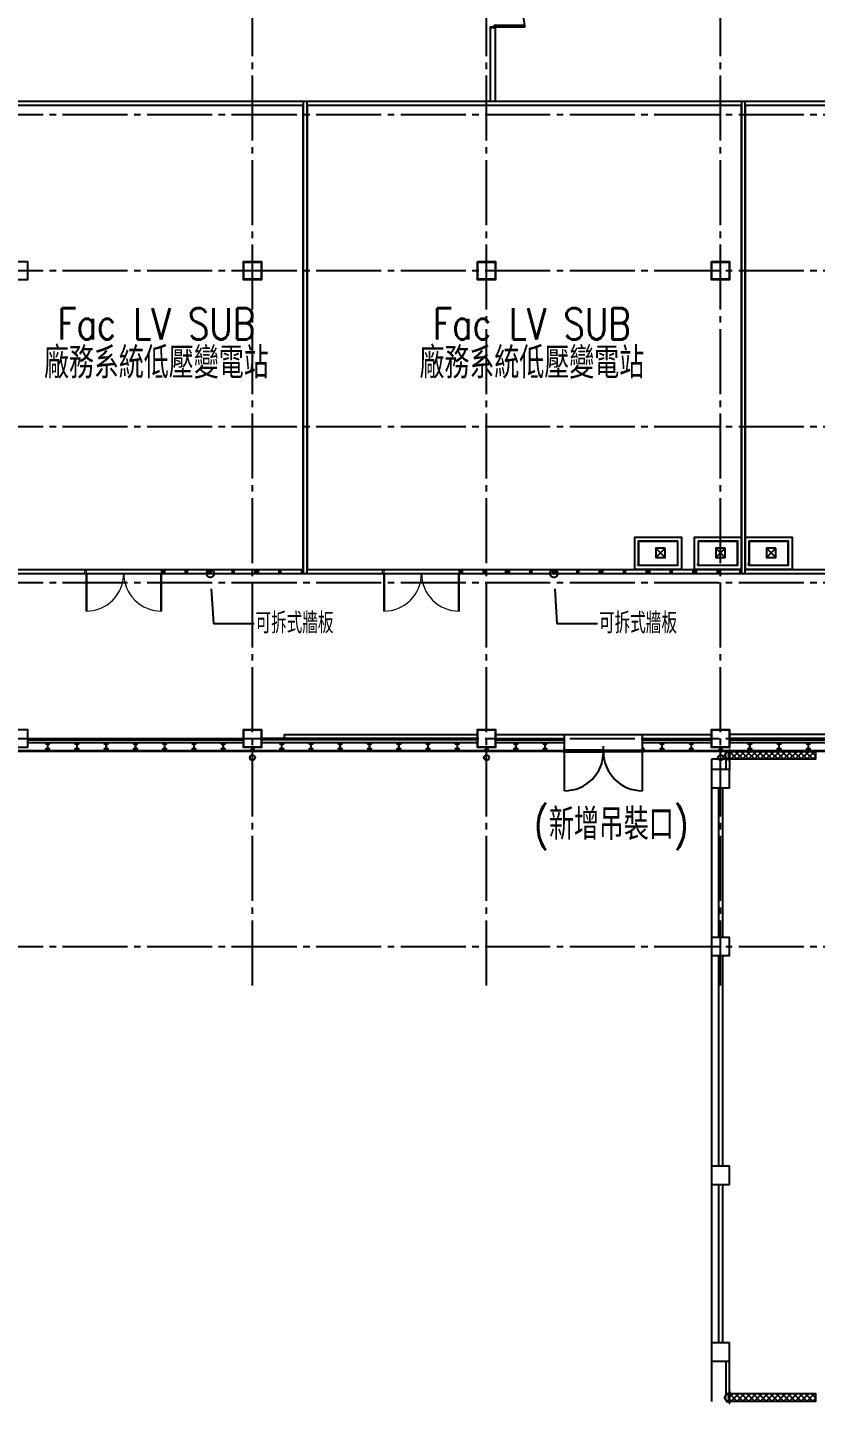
# Model space of a CAD drawing. Header units: millimetres. Extents: x -48783 to 29932, y 8989 to 23940.
# Drawn here: x 3635 to 6665, y 8992 to 14285 of the extents above; entities that cross this region are included whole.
import ezdxf
from ezdxf import colors
from ezdxf.entities.mleader import LeaderData, LeaderLine
from ezdxf.enums import TextEntityAlignment as Align
from ezdxf.math import Vec2, Vec3

# ---------------------------------------------------------------- set-up
doc = ezdxf.new("R2010")
doc.units = ezdxf.units.MM
doc.header["$LTSCALE"] = 100
doc.linetypes.add('X-N-FAB-L20$0$COL-CEN-LIN', pattern=[3.25, 2.5, -0.25, 0.25, -0.25])
for name, color, linetype in [('0-XREF', 7, 'Continuous'), ('X-N-FAB-L20$0$0-4', 8, 'Continuous'), ('X-N-FAB-L20$0$0-COL', 8, 'Continuous'), ('X-N-FAB-L20$0$0-WALL', 8, 'Continuous'), ('X-N-FAB-L20$0$0-毒腐氣體房', 8, 'Continuous'), ('X-N-FAB-L20$0$08', 8, 'Continuous'), ('X-N-FAB-L20$0$200K新增範圍', 8, 'Continuous'), ('X-N-FAB-L20$0$4', 8, 'Continuous'), ('X-N-FAB-L20$0$BLOCK', 8, 'Continuous'), ('X-N-FAB-L20$0$CCL', 8, 'X-N-FAB-L20$0$COL-CEN-LIN'), ('X-N-FAB-L20$0$COL-S', 8, 'Continuous'), ('X-N-FAB-L20$0$DE-MMTN-F1-F2-B000-G-AR-SEC@16$0$DE-MMTN-CUB3-F1-B000-G-AR-SEC@CF1.5$0$0-伸縮縫', 8, 'Continuous'), ('X-N-FAB-L20$0$DE-MMTN-F1-F2-B000-G-AR-SEC@16$0$DE-MMTN-CUB3-F1-B000-G-AR-SEC@CF1.5$0$伸縮縫', 8, 'Continuous'), ('X-N-FAB-L20$0$DOOR', 8, 'Continuous'), ('X-N-FAB-L20$0$DW_Frame', 8, 'Continuous'), ('X-N-FAB-L20$0$RM-NAME', 8, 'Continuous'), ('X-N-FAB-L20$0$TXT-CODE', 8, 'Continuous'), ('X-N-FAB-L20$0$WALL-P', 8, 'Continuous')]:
    doc.layers.add(name, color=color, linetype=linetype)
doc.styles.add('X-N-FAB-L20$0$CHINA', font='simplex.shx', dxfattribs={"width": 0.75, "bigfont": 'chineset.shx'})
doc.styles.add('X-N-FAB-L20$0$Standard', font='romans.shx', dxfattribs={"bigfont": 'chineset.shx'})
doc.styles.add('X-N-FAB-L20$0$TG_NOTE_TEXT', font='simplex.shx', dxfattribs={"width": 0.75, "bigfont": 'chineset.shx'})

# ---------------------------------------------------------------- blocks, each defined once
blk = doc.blocks.new('X-N-FAB-L20$0$A$Cc7bb84f0')
at = {"layer": 'X-N-FAB-L20$0$COL-S'}
for points in [[(0, 70), (70, 70), (70, 0), (0, 0)], [(2, 68), (68, 68), (68, 2), (2, 2)]]:
    blk.add_lwpolyline(points, close=True, dxfattribs=at)
blk = doc.blocks.new('X-N-FAB-L20$0$A$C20c95bda')
at = {"layer": 'X-N-FAB-L20$0$CCL'}
for p, q in [((5520, 0), (5520, 9160)), ((6420, 0), (6420, 9160)), ((7320, 0), (7320, 9160)), ((240, 3350), (28330, 3350)), ((240, 2750), (28330, 2750)), ((240, 2150), (28330, 2150)), ((240, 1550), (28330, 1550)), ((240, 950), (28330, 950)), ((240, 150), (28330, 150))]:
    blk.add_line(p, q, dxfattribs=at)
at = {"layer": 'X-N-FAB-L20$0$200K新增範圍'}
for p in [(5485, 2715), (6385, 2715), (7285, 2715), (5485, 915), (6385, 915), (7285, 915)]:
    blk.add_blockref('X-N-FAB-L20$0$A$Cc7bb84f0', p, dxfattribs=at)
blk = doc.blocks.new('X-N-FAB-L20$0$A$C1d07c4d4')
for centre in [(5217.4, 851.4), (6117.4, 851.4), (7017.4, 851.4)]:
    blk.add_circle(centre, 10)
at = {"layer": 'X-N-FAB-L20$0$08'}
for p, q in [((6082.4, 925), (5252.4, 925)), ((6152.4, 925), (6417.1, 925)), ((6717.1, 925), (6788.4, 925)), ((6717.1, 925), (6982.4, 925))]:
    blk.add_line(p, q, dxfattribs=at)
for points in [[(4282.4, 2690), (4282.4, 2760), (4352.4, 2760), (4352.4, 2690)], [(5182.4, 2690), (5182.4, 2760), (5252.4, 2760), (5252.4, 2690)], [(5184.4, 2692), (5184.4, 2758), (5250.4, 2758), (5250.4, 2692)], [(4282.4, 890), (4282.4, 960), (4352.4, 960), (4352.4, 890)], [(5182.4, 890), (5182.4, 960), (5252.4, 960), (5252.4, 890)], [(5184.4, 892), (5184.4, 958), (5250.4, 958), (5250.4, 892)], [(6082.4, 890), (6082.4, 960), (6152.4, 960), (6152.4, 890)], [(6084.4, 892), (6084.4, 958), (6150.4, 958), (6150.4, 892)], [(6982.4, 890), (6982.4, 960), (7052.4, 960), (7052.4, 890)], [(6984.4, 892), (6984.4, 958), (7050.4, 958), (7050.4, 892)]]:
    blk.add_lwpolyline(points, close=True, dxfattribs=at)
at = {"layer": 'X-N-FAB-L20$0$4'}
for points in [[(6417.1, 874), (6417.1, 940)], [(6417.1, 940), (6717.1, 940)], [(6717.1, 874), (6717.1, 940)]]:
    blk.add_lwpolyline(points, dxfattribs=at)
at = {"layer": 'X-N-FAB-L20$0$DOOR'}
for p, q in [((6417.1, 724), (6417.1, 874)), ((6567.1, 865), (6567.1, 895)), ((6717.1, 724), (6717.1, 874))]:
    blk.add_line(p, q, dxfattribs=at)
for points in [[(6412.6, 876.5), (6412.6, 874), (6415.1, 874), (6415.1, 880.5), (6417.1, 880.5), (6417.1, 889), (6414.6, 889), (6414.6, 886.5)], [(6721.6, 876.5), (6721.6, 874), (6719.1, 874), (6719.1, 880.5), (6717.1, 880.5), (6717.1, 889), (6719.6, 889), (6719.6, 886.5)]]:
    blk.add_lwpolyline(points, dxfattribs=at)
for points in [[(6417.1, 874), (6568.6, 874), (6568.6, 880), (6417.1, 880)], [(6718.6, 874), (6567.1, 874), (6567.1, 880), (6718.6, 880)]]:
    blk.add_lwpolyline(points, close=True, dxfattribs=at)
for centre, start, end in [((6417.1, 874), 270, 0), ((6717.1, 874), 180, 270)]:
    blk.add_arc(centre, 150, start, end, dxfattribs=at)
at = {"layer": 'X-N-FAB-L20$0$WALL-P'}
for p, q in [((4352.4, 925), (5182.4, 925)), ((4352.4, 920), (5182.4, 920)), ((4352.4, 910), (5182.4, 910)), ((6082.4, 920), (5252.4, 920)), ((5252.4, 910), (6082.4, 910)), ((5339.9, 940), (6082.4, 940)), ((5339.9, 940), (5339.9, 925)), ((6152.4, 940), (6417.1, 940)), ((6152.4, 920), (6417.1, 920)), ((6152.4, 910), (6417.1, 910)), ((6717.1, 940), (6982.4, 940)), ((6717.1, 920), (6982.4, 920)), ((6717.1, 910), (6982.4, 910)), ((7882.4, 940), (7052.4, 940)), ((7882.4, 925), (7052.4, 925)), ((7052.4, 920), (7882.4, 920)), ((7052.4, 910), (7882.4, 910)), ((4053.9, 878.5), (6417.1, 878.5)), ((6417.1, 875), (4057.4, 875)), ((6717.1, 878.5), (9080.9, 878.5)), ((9077.4, 875), (6717.1, 875))]:
    blk.add_line(p, q, dxfattribs=at)
for points in [[(4422.4, 885), (4437.4, 885), (4437.4, 885.9), (4430.2, 885.9), (4430.2, 904.1), (4437.4, 904.1), (4437.4, 905), (4422.4, 905), (4422.4, 904.1), (4429.6, 904.1), (4429.6, 885.9), (4422.4, 885.9)], [(4534.9, 885), (4549.9, 885), (4549.9, 885.9), (4542.7, 885.9), (4542.7, 904.1), (4549.9, 904.1), (4549.9, 905), (4534.9, 905), (4534.9, 904.1), (4542.1, 904.1), (4542.1, 885.9), (4534.9, 885.9)], [(4647.4, 885), (4662.4, 885), (4662.4, 885.9), (4655.2, 885.9), (4655.2, 904.1), (4662.4, 904.1), (4662.4, 905), (4647.4, 905), (4647.4, 904.1), (4654.6, 904.1), (4654.6, 885.9), (4647.4, 885.9)], [(4759.9, 885), (4774.9, 885), (4774.9, 885.9), (4767.7, 885.9), (4767.7, 904.1), (4774.9, 904.1), (4774.9, 905), (4759.9, 905), (4759.9, 904.1), (4767.1, 904.1), (4767.1, 885.9), (4759.9, 885.9)], [(4872.4, 885), (4887.4, 885), (4887.4, 885.9), (4880.2, 885.9), (4880.2, 904.1), (4887.4, 904.1), (4887.4, 905), (4872.4, 905), (4872.4, 904.1), (4879.6, 904.1), (4879.6, 885.9), (4872.4, 885.9)], [(4984.9, 885), (4999.9, 885), (4999.9, 885.9), (4992.7, 885.9), (4992.7, 904.1), (4999.9, 904.1), (4999.9, 905), (4984.9, 905), (4984.9, 904.1), (4992.1, 904.1), (4992.1, 885.9), (4984.9, 885.9)], [(5097.4, 885), (5112.4, 885), (5112.4, 885.9), (5105.2, 885.9), (5105.2, 904.1), (5112.4, 904.1), (5112.4, 905), (5097.4, 905), (5097.4, 904.1), (5104.6, 904.1), (5104.6, 885.9), (5097.4, 885.9)], [(5322.4, 885), (5337.4, 885), (5337.4, 885.9), (5330.2, 885.9), (5330.2, 904.1), (5337.4, 904.1), (5337.4, 905), (5322.4, 905), (5322.4, 904.1), (5329.6, 904.1), (5329.6, 885.9), (5322.4, 885.9)], [(5434.9, 885), (5449.9, 885), (5449.9, 885.9), (5442.7, 885.9), (5442.7, 904.1), (5449.9, 904.1), (5449.9, 905), (5434.9, 905), (5434.9, 904.1), (5442.1, 904.1), (5442.1, 885.9), (5434.9, 885.9)], [(5547.4, 885), (5562.4, 885), (5562.4, 885.9), (5555.2, 885.9), (5555.2, 904.1), (5562.4, 904.1), (5562.4, 905), (5547.4, 905), (5547.4, 904.1), (5554.6, 904.1), (5554.6, 885.9), (5547.4, 885.9)], [(5659.9, 885), (5674.9, 885), (5674.9, 885.9), (5667.7, 885.9), (5667.7, 904.1), (5674.9, 904.1), (5674.9, 905), (5659.9, 905), (5659.9, 904.1), (5667.1, 904.1), (5667.1, 885.9), (5659.9, 885.9)], [(5772.4, 885), (5787.4, 885), (5787.4, 885.9), (5780.2, 885.9), (5780.2, 904.1), (5787.4, 904.1), (5787.4, 905), (5772.4, 905), (5772.4, 904.1), (5779.6, 904.1), (5779.6, 885.9), (5772.4, 885.9)], [(5884.9, 885), (5899.9, 885), (5899.9, 885.9), (5892.7, 885.9), (5892.7, 904.1), (5899.9, 904.1), (5899.9, 905), (5884.9, 905), (5884.9, 904.1), (5892.1, 904.1), (5892.1, 885.9), (5884.9, 885.9)], [(5997.4, 885), (6012.4, 885), (6012.4, 885.9), (6005.2, 885.9), (6005.2, 904.1), (6012.4, 904.1), (6012.4, 905), (5997.4, 905), (5997.4, 904.1), (6004.6, 904.1), (6004.6, 885.9), (5997.4, 885.9)], [(6222.4, 885), (6237.4, 885), (6237.4, 885.9), (6230.2, 885.9), (6230.2, 904.1), (6237.4, 904.1), (6237.4, 905), (6222.4, 905), (6222.4, 904.1), (6229.6, 904.1), (6229.6, 885.9), (6222.4, 885.9)], [(6334.9, 885), (6349.9, 885), (6349.9, 885.9), (6342.7, 885.9), (6342.7, 904.1), (6349.9, 904.1), (6349.9, 905), (6334.9, 905), (6334.9, 904.1), (6342.1, 904.1), (6342.1, 885.9), (6334.9, 885.9)], [(6784.9, 885), (6799.9, 885), (6799.9, 885.9), (6792.7, 885.9), (6792.7, 904.1), (6799.9, 904.1), (6799.9, 905), (6784.9, 905), (6784.9, 904.1), (6792.1, 904.1), (6792.1, 885.9), (6784.9, 885.9)], [(6897.4, 885), (6912.4, 885), (6912.4, 885.9), (6905.2, 885.9), (6905.2, 904.1), (6912.4, 904.1), (6912.4, 905), (6897.4, 905), (6897.4, 904.1), (6904.6, 904.1), (6904.6, 885.9), (6897.4, 885.9)], [(7122.4, 885), (7137.4, 885), (7137.4, 885.9), (7130.2, 885.9), (7130.2, 904.1), (7137.4, 904.1), (7137.4, 905), (7122.4, 905), (7122.4, 904.1), (7129.6, 904.1), (7129.6, 885.9), (7122.4, 885.9)], [(7234.9, 885), (7249.9, 885), (7249.9, 885.9), (7242.7, 885.9), (7242.7, 904.1), (7249.9, 904.1), (7249.9, 905), (7234.9, 905), (7234.9, 904.1), (7242.1, 904.1), (7242.1, 885.9), (7234.9, 885.9)], [(7347.4, 885), (7362.4, 885), (7362.4, 885.9), (7355.2, 885.9), (7355.2, 904.1), (7362.4, 904.1), (7362.4, 905), (7347.4, 905), (7347.4, 904.1), (7354.6, 904.1), (7354.6, 885.9), (7347.4, 885.9)], [(4424.3, 880), (4424.3, 885), (4429.3, 885), (4429.3, 884.4), (4424.9, 884.4), (4424.9, 880)], [(4424.9, 883.5), (4434.9, 883.5), (4434.9, 878.5), (4424.9, 878.5)], [(4435.5, 880), (4435.5, 885), (4430.5, 885), (4430.5, 884.4), (4434.9, 884.4), (4434.9, 880)], [(4536.8, 880), (4536.8, 885), (4541.8, 885), (4541.8, 884.4), (4537.4, 884.4), (4537.4, 880)], [(4537.4, 883.5), (4547.4, 883.5), (4547.4, 878.5), (4537.4, 878.5)], [(4548, 880), (4548, 885), (4543, 885), (4543, 884.4), (4547.4, 884.4), (4547.4, 880)], [(4649.3, 880), (4649.3, 885), (4654.3, 885), (4654.3, 884.4), (4649.9, 884.4), (4649.9, 880)], [(4649.9, 883.5), (4659.9, 883.5), (4659.9, 878.5), (4649.9, 878.5)], [(4660.5, 880), (4660.5, 885), (4655.5, 885), (4655.5, 884.4), (4659.9, 884.4), (4659.9, 880)], [(4761.8, 880), (4761.8, 885), (4766.8, 885), (4766.8, 884.4), (4762.4, 884.4), (4762.4, 880)], [(4762.4, 883.5), (4772.4, 883.5), (4772.4, 878.5), (4762.4, 878.5)], [(4773, 880), (4773, 885), (4768, 885), (4768, 884.4), (4772.4, 884.4), (4772.4, 880)], [(4874.3, 880), (4874.3, 885), (4879.3, 885), (4879.3, 884.4), (4874.9, 884.4), (4874.9, 880)], [(4874.9, 883.5), (4884.9, 883.5), (4884.9, 878.5), (4874.9, 878.5)], [(4885.5, 880), (4885.5, 885), (4880.5, 885), (4880.5, 884.4), (4884.9, 884.4), (4884.9, 880)], [(4986.8, 880), (4986.8, 885), (4991.8, 885), (4991.8, 884.4), (4987.4, 884.4), (4987.4, 880)], [(4987.4, 883.5), (4997.4, 883.5), (4997.4, 878.5), (4987.4, 878.5)], [(4998, 880), (4998, 885), (4993, 885), (4993, 884.4), (4997.4, 884.4), (4997.4, 880)], [(5099.3, 880), (5099.3, 885), (5104.3, 885), (5104.3, 884.4), (5099.9, 884.4), (5099.9, 880)], [(5099.9, 883.5), (5109.9, 883.5), (5109.9, 878.5), (5099.9, 878.5)], [(5110.5, 880), (5110.5, 885), (5105.5, 885), (5105.5, 884.4), (5109.9, 884.4), (5109.9, 880)], [(5212.4, 883.5), (5222.4, 883.5), (5222.4, 878.5), (5212.4, 878.5)], [(5214.9, 883.5), (5219.9, 883.5), (5219.9, 888.5), (5219.3, 888.5), (5219.3, 884.1), (5214.9, 884.1)], [(5216.4, 875), (5218.4, 875), (5218.4, 878.5), (5216.4, 878.5)], [(5219.9, 885), (5219.9, 890), (5224.9, 890), (5224.9, 889.4), (5220.5, 889.4), (5220.5, 885)], [(5324.3, 880), (5324.3, 885), (5329.3, 885), (5329.3, 884.4), (5324.9, 884.4), (5324.9, 880)], [(5324.9, 883.5), (5334.9, 883.5), (5334.9, 878.5), (5324.9, 878.5)], [(5335.5, 880), (5335.5, 885), (5330.5, 885), (5330.5, 884.4), (5334.9, 884.4), (5334.9, 880)], [(5436.8, 880), (5436.8, 885), (5441.8, 885), (5441.8, 884.4), (5437.4, 884.4), (5437.4, 880)], [(5437.4, 883.5), (5447.4, 883.5), (5447.4, 878.5), (5437.4, 878.5)], [(5448, 880), (5448, 885), (5443, 885), (5443, 884.4), (5447.4, 884.4), (5447.4, 880)], [(5549.3, 880), (5549.3, 885), (5554.3, 885), (5554.3, 884.4), (5549.9, 884.4), (5549.9, 880)], [(5549.9, 883.5), (5559.9, 883.5), (5559.9, 878.5), (5549.9, 878.5)], [(5560.5, 880), (5560.5, 885), (5555.5, 885), (5555.5, 884.4), (5559.9, 884.4), (5559.9, 880)], [(5661.8, 880), (5661.8, 885), (5666.8, 885), (5666.8, 884.4), (5662.4, 884.4), (5662.4, 880)], [(5662.4, 883.5), (5672.4, 883.5), (5672.4, 878.5), (5662.4, 878.5)], [(5673, 880), (5673, 885), (5668, 885), (5668, 884.4), (5672.4, 884.4), (5672.4, 880)], [(5774.3, 880), (5774.3, 885), (5779.3, 885), (5779.3, 884.4), (5774.9, 884.4), (5774.9, 880)], [(5774.9, 883.5), (5784.9, 883.5), (5784.9, 878.5), (5774.9, 878.5)], [(5785.5, 880), (5785.5, 885), (5780.5, 885), (5780.5, 884.4), (5784.9, 884.4), (5784.9, 880)], [(5886.8, 880), (5886.8, 885), (5891.8, 885), (5891.8, 884.4), (5887.4, 884.4), (5887.4, 880)], [(5887.4, 883.5), (5897.4, 883.5), (5897.4, 878.5), (5887.4, 878.5)], [(5898, 880), (5898, 885), (5893, 885), (5893, 884.4), (5897.4, 884.4), (5897.4, 880)], [(5999.3, 880), (5999.3, 885), (6004.3, 885), (6004.3, 884.4), (5999.9, 884.4), (5999.9, 880)], [(5999.9, 883.5), (6009.9, 883.5), (6009.9, 878.5), (5999.9, 878.5)], [(6010.5, 880), (6010.5, 885), (6005.5, 885), (6005.5, 884.4), (6009.9, 884.4), (6009.9, 880)], [(6112.4, 883.5), (6122.4, 883.5), (6122.4, 878.5), (6112.4, 878.5)], [(6114.9, 883.5), (6119.9, 883.5), (6119.9, 888.5), (6119.3, 888.5), (6119.3, 884.1), (6114.9, 884.1)], [(6116.4, 875), (6118.4, 875), (6118.4, 878.5), (6116.4, 878.5)], [(6119.9, 885), (6119.9, 890), (6124.9, 890), (6124.9, 889.4), (6120.5, 889.4), (6120.5, 885)], [(6224.3, 880), (6224.3, 885), (6229.3, 885), (6229.3, 884.4), (6224.9, 884.4), (6224.9, 880)], [(6224.9, 883.5), (6234.9, 883.5), (6234.9, 878.5), (6224.9, 878.5)], [(6235.5, 880), (6235.5, 885), (6230.5, 885), (6230.5, 884.4), (6234.9, 884.4), (6234.9, 880)], [(6336.8, 880), (6336.8, 885), (6341.8, 885), (6341.8, 884.4), (6337.4, 884.4), (6337.4, 880)], [(6337.4, 883.5), (6347.4, 883.5), (6347.4, 878.5), (6337.4, 878.5)], [(6348, 880), (6348, 885), (6343, 885), (6343, 884.4), (6347.4, 884.4), (6347.4, 880)], [(6718, 880), (6718, 885), (6723, 885), (6723, 884.4), (6718.6, 884.4), (6718.6, 880)], [(6787.4, 883.5), (6797.4, 883.5), (6797.4, 878.5), (6787.4, 878.5)], [(6798, 880), (6798, 885), (6793, 885), (6793, 884.4), (6797.4, 884.4), (6797.4, 880)], [(6899.3, 880), (6899.3, 885), (6904.3, 885), (6904.3, 884.4), (6899.9, 884.4), (6899.9, 880)], [(6899.9, 883.5), (6909.9, 883.5), (6909.9, 878.5), (6899.9, 878.5)], [(6910.5, 880), (6910.5, 885), (6905.5, 885), (6905.5, 884.4), (6909.9, 884.4), (6909.9, 880)], [(7012.4, 883.5), (7022.4, 883.5), (7022.4, 878.5), (7012.4, 878.5)], [(7014.9, 883.5), (7019.9, 883.5), (7019.9, 888.5), (7019.3, 888.5), (7019.3, 884.1), (7014.9, 884.1)], [(7016.4, 875), (7018.4, 875), (7018.4, 878.5), (7016.4, 878.5)], [(7019.9, 885), (7019.9, 890), (7024.9, 890), (7024.9, 889.4), (7020.5, 889.4), (7020.5, 885)], [(7124.3, 880), (7124.3, 885), (7129.3, 885), (7129.3, 884.4), (7124.9, 884.4), (7124.9, 880)], [(7124.9, 883.5), (7134.9, 883.5), (7134.9, 878.5), (7124.9, 878.5)], [(7135.5, 880), (7135.5, 885), (7130.5, 885), (7130.5, 884.4), (7134.9, 884.4), (7134.9, 880)], [(7236.8, 880), (7236.8, 885), (7241.8, 885), (7241.8, 884.4), (7237.4, 884.4), (7237.4, 880)], [(7237.4, 883.5), (7247.4, 883.5), (7247.4, 878.5), (7237.4, 878.5)], [(7248, 880), (7248, 885), (7243, 885), (7243, 884.4), (7247.4, 884.4), (7247.4, 880)], [(7349.3, 880), (7349.3, 885), (7354.3, 885), (7354.3, 884.4), (7349.9, 884.4), (7349.9, 880)], [(7349.9, 883.5), (7359.9, 883.5), (7359.9, 878.5), (7349.9, 878.5)], [(7360.5, 880), (7360.5, 885), (7355.5, 885), (7355.5, 884.4), (7359.9, 884.4), (7359.9, 880)]]:
    blk.add_lwpolyline(points, close=True, dxfattribs=at)
for points in [[(5213.7, 874.8), (5216.7, 874.8), (5216.7, 876.4), (5218.2, 876.4), (5218.2, 874.8), (5221.2, 874.8)], [(6113.7, 874.8), (6116.7, 874.8), (6116.7, 876.4), (6118.2, 876.4), (6118.2, 874.8), (6121.2, 874.8)], [(7013.7, 874.8), (7016.7, 874.8), (7016.7, 876.4), (7018.2, 876.4), (7018.2, 874.8), (7021.2, 874.8)]]:
    blk.add_lwpolyline(points, dxfattribs=at)
blk = doc.blocks.new('X-N-FAB-L20$0$A$C8dd265d6')
at = {"layer": 'X-N-FAB-L20$0$08'}
for p, q in [((104.8, 167), (104.8, 165.6)), ((43.3, 62.5), (79.3, 98.5)), ((43.3, 98.5), (79.3, 62.5))]:
    blk.add_line(p, q, dxfattribs=at)
for points in [[(125, 180), (0, 180), (0, 0), (125, 0)], [(110, 165), (15, 165), (15, 15), (110, 15)], [(109.2, 164.3), (15.7, 164.3), (15.7, 15.7), (109.2, 15.7)], [(43.3, 62.5), (43.3, 98.5), (79.3, 98.5), (79.3, 62.5)]]:
    blk.add_lwpolyline(points, close=True, dxfattribs=at)
for points in [[(101.7, 165), (101.7, 165.6), (109.2, 165.6), (109.2, 165)], [(108, 167), (103, 167), (103, 165.6)], [(108, 167), (108, 165.6)]]:
    blk.add_lwpolyline(points, dxfattribs=at)
blk = doc.blocks.new('X-N-FAB-L20$0$A$C79fe719f')
at = {"layer": 'X-N-FAB-L20$0$WALL-P'}
for points in [[(2015.5, 397.1), (3165.5, 397.1), (3165.5, 2212.1), (2015.5, 2212.1)], [(2030.5, 412.1), (3150.5, 412.1), (3150.5, 2197.1), (2030.5, 2197.1)], [(3150.5, 397.1), (4850.5, 397.1), (4850.5, 2212.1), (3150.5, 2212.1)], [(3165.5, 412.1), (4835.5, 412.1), (4835.5, 2197.1), (3165.5, 2197.1)], [(4835.5, 397.1), (6535.5, 397.1), (6535.5, 2212.1), (4835.5, 2212.1)], [(4850.5, 412.1), (6520.5, 412.1), (6520.5, 2197.1), (4850.5, 2197.1)]]:
    blk.add_lwpolyline(points, close=True, dxfattribs=at)
at = {"color": 1, "ltscale": 1000, "xscale": -1.000000000000004, "rotation": 90}
for p in [(4605.5, 537.1), (4835.5, 537.1), (5030.5, 537.1)]:
    blk.add_blockref('X-N-FAB-L20$0$A$C8dd265d6', p, dxfattribs=at)
blk = doc.blocks.new('X-N-FAB-L20$0$萬用門(22改)-REVISED[26]_1')
at = {"layer": 'X-N-FAB-L20$0$DOOR', "lineweight": 0}
for p, q in [((1368.5, 6015), (1368.5, 6020)), ((1368.5, 6020), (1383.5, 6020)), ((1383.5, 6015), (1368.5, 6015)), ((1383.5, 6020), (1383.5, 6015)), ((1383.5, 6015), (1528.5, 6015)), ((1383.5, 6012), (1383.5, 6015)), ((1528.5, 6012), (1383.5, 6012)), ((1528.5, 6015), (1528.5, 6012)), ((1368.5, 5720), (1368.5, 5725)), ((1368.5, 5725), (1383.5, 5725)), ((1383.5, 5720), (1368.5, 5720)), ((1383.5, 5728), (1528.5, 5728)), ((1383.5, 5725), (1383.5, 5728)), ((1528.5, 5725), (1383.5, 5725)), ((1383.5, 5725), (1383.5, 5720)), ((1528.5, 5728), (1528.5, 5725))]:
    blk.add_line(p, q, dxfattribs=at)
for centre, start, end in [((1383.5, 6015), 270, 0), ((1383.5, 5725), 0, 90)]:
    blk.add_arc(centre, 145, start, end, dxfattribs=at)
blk = doc.blocks.new('X-N-FAB-L20$0$_DOTSMALL')
at = {"color": 0, "linetype": 'ByBlock', "const_width": 0.5}
blk.add_lwpolyline([(-0.0625, 0, 1), (0.0625, 0, 1)], format="xyb", close=True, dxfattribs=at)
blk = doc.blocks.new('X-N-FAB-L20$0$A$C6543ae4b')
at = {"layer": 'X-N-FAB-L20$0$DOOR'}
for points in [[(0, 15), (0, 0)], [(0, 15), (180, 15)], [(0, 0), (180, 0)], [(6.5, 15), (6.5, 0)], [(86.75, 15), (86.75, 0)], [(93.25, 15), (93.25, 0)], [(173.5, 15), (173.5, 0)], [(180, 15), (180, 0)]]:
    blk.add_lwpolyline(points, dxfattribs=at)
blk = doc.blocks.new('*U169')
at = {"color": 0}
for p, q in [((-3, -15), (-3, 0)), ((237, -15), (237, 0))]:
    blk.add_line(p, q, dxfattribs=at)
for points in [[(0, 0), (0, 117), (4.375, 117), (4.375, 0)], [(234, 0), (234, 117), (229.625, 117), (229.625, 0)]]:
    blk.add_lwpolyline(points, close=True, dxfattribs=at)
for centre, start, end in [((0, 0), 0, 90), ((234, 0), 90, 180)]:
    blk.add_arc(centre, 117, start, end, dxfattribs=at)
at = {"layer": 'X-N-FAB-L20$0$DW_Frame'}
for points in [[(-3, -15), (0, -15), (0, 0), (-3, 0)], [(237, -15), (234, -15), (234, 0), (237, 0)]]:
    blk.add_lwpolyline(points, dxfattribs=at)
at = {"color": 0, "style": 'X-N-FAB-L20$0$Standard', "width": 0.5}
for tag, p in [('NO', (-5, 5)), ('TYPE', (24.375, 5))]:
    blk.add_attdef(tag, text='', height=10, dxfattribs=at).set_placement(p, align=Align.BOTTOM_RIGHT)
blk.add_attdef('DESC', text='', height=10, dxfattribs=at).set_placement((24.375, 5), align=Align.BOTTOM_LEFT)
at = {"color": 0, "style": 'X-N-FAB-L20$0$TG_NOTE_TEXT', "width": 0.5, "flags": 1}
blk.add_attdef('WH', text='', height=20, dxfattribs=at).set_placement((239, 5), align=Align.BOTTOM_LEFT)
blk = doc.blocks.new('X-N-FAB-L20$0$DE-MMTN-F1-F2-B000-G-AR-SEC@16$0$DE-MMTN-CUB3-F1-B000-G-AR-SEC@CF1.5$0$18P1xFa-sec-20$0$99')
at = {"layer": 'X-N-FAB-L20$0$DE-MMTN-F1-F2-B000-G-AR-SEC@16$0$DE-MMTN-CUB3-F1-B000-G-AR-SEC@CF1.5$0$0-伸縮縫'}
for p, q in [((-5003, 2461), (-5003, 2462)), ((-5003, 2462), (-4994, 2462)), ((-5003, 2461), (-4994, 2461)), ((-5003, 2432), (-4994, 2432)), ((-5003, 2432), (-5003, 2432)), ((-5003, 2429), (-5003, 2429)), ((-5003, 2425), (-5003, 2425)), ((-5003, 2420), (-5003, 2420)), ((-5003, 2416), (-5003, 2416)), ((-5003, 2413), (-5003, 2413)), ((-5003, 2412), (-4994, 2412)), ((-5003, 2412), (-5003, 2411)), ((-5003, 2411), (-4994, 2411)), ((-5003, 2411), (-4994, 2411)), ((-5003, 2411), (-5003, 2411)), ((-5002, 2431), (-4996, 2432)), ((-5002, 2430), (-4996, 2432)), ((-5001, 2430), (-5002, 2431)), ((-5002, 2429), (-4995, 2430)), ((-5001, 2428), (-5002, 2429)), ((-5002, 2426), (-4999, 2427)), ((-5002, 2424), (-4999, 2425)), ((-5001, 2423), (-5002, 2424)), ((-5002, 2421), (-4999, 2422)), ((-5002, 2419), (-4999, 2421)), ((-5001, 2419), (-5002, 2419)), ((-5002, 2417), (-4999, 2418)), ((-5002, 2415), (-4999, 2416)), ((-4995, 2415), (-5002, 2413)), ((-5001, 2414), (-5002, 2415)), ((-4995, 2413), (-5002, 2412)), ((-4995, 2413), (-5002, 2412)), ((-5002, 2410), (-5002, 2408)), ((-5002, 2407), (-4996, 2407)), ((-5001, 2461), (-5001, 2432)), ((-5001, 2432), (-5001, 2432)), ((-5001, 2429), (-5001, 2426)), ((-5001, 2425), (-5001, 2422)), ((-5001, 2420), (-5001, 2417)), ((-5001, 2415), (-5001, 2414)), ((-5001, 2410), (-5001, 2408)), ((-5001, 2406), (-4997, 2407)), ((-5001, 2406), (-4996, 2407)), ((-5001, 2407), (-5001, 2403)), ((-5001, 2405), (-4996, 2406)), ((-5001, 2406), (-5001, 2406)), ((-5001, 2406), (-5001, 2406)), ((-5001, 2404), (-4996, 2405)), ((-5001, 2404), (-4996, 2405)), ((-5001, 2405), (-5001, 2405)), ((-5001, 2403), (-4996, 2404)), ((-5001, 2404), (-5001, 2404)), ((-5001, 2404), (-5001, 2404)), ((-5001, 2403), (-4997, 2403)), ((-5001, 2403), (-5000, 2403)), ((-5000, 2403), (-4997, 2403)), ((-4999, 2463), (-4999, 2465)), ((-4999, 2463), (-4998, 2463)), ((-4999, 2427), (-4995, 2428)), ((-4999, 2425), (-4995, 2427)), ((-4999, 2422), (-4995, 2424)), ((-4999, 2421), (-4995, 2422)), ((-4999, 2418), (-4995, 2419)), ((-4999, 2416), (-4995, 2418)), ((-4998, 2463), (-4998, 2465)), ((-4997, 2429), (-4995, 2428)), ((-4997, 2429), (-4997, 2428)), ((-4997, 2426), (-4997, 2423)), ((-4997, 2424), (-4995, 2424)), ((-4997, 2422), (-4997, 2419)), ((-4997, 2420), (-4995, 2419)), ((-4997, 2417), (-4997, 2415)), ((-4997, 2415), (-4995, 2415)), ((-4997, 2412), (-4997, 2413)), ((-4997, 2410), (-4997, 2408)), ((-4997, 2407), (-4997, 2403)), ((-4996, 2407), (-4997, 2407)), ((-4996, 2406), (-4997, 2406)), ((-4996, 2405), (-4997, 2405)), ((-4996, 2405), (-4997, 2405)), ((-4996, 2404), (-4997, 2404)), ((-4997, 2403), (-4997, 2403)), ((-4996, 2461), (-4996, 2432)), ((-4996, 2413), (-4995, 2413)), ((-4995, 2410), (-4995, 2408)), ((-4994, 2461), (-4994, 2462)), ((-4994, 2432), (-4994, 2432)), ((-4994, 2431), (-4994, 2431)), ((-4994, 2428), (-4994, 2428)), ((-4994, 2423), (-4994, 2423)), ((-4994, 2419), (-4994, 2418)), ((-4994, 2414), (-4994, 2414)), ((-4994, 2412), (-4994, 2411)), ((-4994, 2411), (-4994, 2411))]:
    blk.add_line(p, q, dxfattribs=at)
for centre, radius, start, end in [((-4999, 2460), 4.75, 96.0435, 161.3623), ((-5002, 2432), 0.787, 180, 270), ((-5002, 2429), 0.787, 96.1822, 180), ((-5002, 2429), 0.787, 180, 276.1822), ((-5002, 2425), 0.787, 102.2237, 180), ((-5002, 2425), 0.787, 180, 282.2237), ((-5002, 2420), 0.787, 102.2237, 180), ((-5002, 2420), 0.787, 180, 282.2237), ((-5002, 2416), 0.787, 102.2237, 180), ((-5002, 2416), 0.787, 180, 282.2237), ((-5002, 2413), 0.787, 180, 249.7022), ((-5002, 2413), 0.787, 96.1822, 180), ((-5002, 2410), 0.706, 5.5162, 174.4838), ((-5002, 2408), 0.706, 185.5162, 354.4838), ((-4999, 2407), 3.81, 56.5065, 123.4935), ((-4999, 2411), 3.81, 236.5065, 303.4935), ((-4999, 2460), 4.75, 18.6377, 83.9565), ((-4996, 2410), 0.707, 5.6406, 174.3594), ((-4996, 2408), 0.707, 185.6406, 354.3594), ((-4995, 2431), 0.787, 0, 69.7022), ((-4995, 2431), 0.787, 276.1822, 0), ((-4995, 2428), 0.787, 282.2237, 0), ((-4995, 2428), 0.787, 0, 102.2237), ((-4995, 2423), 0.787, 0, 102.2237), ((-4995, 2423), 0.787, 282.2237, 0), ((-4995, 2419), 0.787, 0, 102.2237), ((-4995, 2418), 0.787, 282.2237, 0), ((-4995, 2414), 0.787, 0, 96.1822), ((-4995, 2414), 0.787, 276.1822, 0), ((-4995, 2412), 0.787, 0, 90)]:
    blk.add_arc(centre, radius, start, end, dxfattribs=at)
blk = doc.blocks.new('X-N-FAB-L20$0$DE-MMTN-F1-F2-B000-G-AR-SEC@16$0$DE-MMTN-CUB3-F1-B000-G-AR-SEC@CF1.5$0$18P1xFa-sec-20$0$VIG')
at = {"layer": 'X-N-FAB-L20$0$DE-MMTN-F1-F2-B000-G-AR-SEC@16$0$DE-MMTN-CUB3-F1-B000-G-AR-SEC@CF1.5$0$0-伸縮縫'}
h = blk.add_hatch(dxfattribs=at)
h.set_pattern_fill('ANSI31', color=256, scale=15, style=0)
h.set_pattern_definition([(45, (-704.1977, -638.3004), (-1.3258252, 1.3258252), [])])
h.paths.add_polyline_path([(8, 6, 0.4142136), (6, 7), (2, 7), (2, 11), (5, 11), (5, 14), (-5, 14), (-5, 11), (-2, 11), (-2, 7), (-6, 7, 0.4142136), (-8, 6), (-8, 0, 0.843039), (-3, -1, -0.3178372), (-1, 0), (1, 0, -0.3178372), (3, -1, 0.843039), (8, 0)])
h.paths.add_polyline_path([(-5, 3, -0.4142136), (-4, 4), (4, 4, -0.4142136), (5, 3, -0.4142136), (4, 2), (-4, 2, -0.4142136)], flags=16)
for p, q in [((-8, 0), (-8, 6)), ((-6, 7), (-2, 7)), ((-5, 11), (-5, 14)), ((-5, 14), (5, 14)), ((-2, 11), (-5, 11)), ((4, 4), (-4, 4)), ((4, 2), (-4, 2)), ((-2, 7), (-2, 11)), ((1, 0), (-1, 0)), ((2, 11), (2, 7)), ((5, 11), (2, 11)), ((2, 7), (6, 7)), ((5, 14), (5, 11)), ((8, 6), (8, 0))]:
    blk.add_line(p, q, dxfattribs=at)
for centre, radius, start, end in [((-6, 6), 1.25, 90, 180), ((-5, 0), 2.5, 180, 340.52878), ((-4, 3), 1.25, 90, 180), ((-4, 3), 1.25, 180, 270), ((-1, -1), 1.25, 90, 160.52878), ((5, 0), 2.5, 199.47122, 0), ((4, 3), 1.25, 0, 90), ((4, 3), 1.25, 270, 0), ((6, 6), 1.25, 0, 90), ((1, -1), 1.25, 19.47122, 90)]:
    blk.add_arc(centre, radius, start, end, dxfattribs=at)
blk = doc.blocks.new('X-N-FAB-L20$0$DE-MMTN-F1-F2-B000-G-AR-SEC@16$0$DE-MMTN-CUB3-F1-B000-G-AR-SEC@CF1.5$0$18P1xFa-sec-20$0$IGX')
at = {"layer": 'X-N-FAB-L20$0$DE-MMTN-F1-F2-B000-G-AR-SEC@16$0$DE-MMTN-CUB3-F1-B000-G-AR-SEC@CF1.5$0$0-伸縮縫'}
for p, q in [((-1597, 532), (-1599, 532)), ((-1599, 531), (-1599, 527)), ((-1597, 530), (-1597, 532)), ((-1595, 530), (-1597, 530)), ((-1595, 528), (-1595, 530)), ((-1593, 528), (-1593, 530)), ((-1591, 530), (-1593, 530)), ((-1589, 532), (-1591, 532)), ((-1591, 530), (-1591, 532)), ((-1589, 531), (-1589, 524)), ((-1643, 520), (-1643, 520)), ((-1611, 520), (-1643, 520)), ((-1638, 522), (-1642, 521)), ((-1614, 522), (-1638, 522)), ((-1633, 521), (-1632, 522)), ((-1633, 521), (-1633, 522)), ((-1628, 521), (-1628, 522)), ((-1628, 521), (-1627, 522)), ((-1599, 527), (-1614, 522)), ((-1599, 524), (-1611, 520)), ((-1603, 512), (-1603, 501)), ((-1601, 501), (-1603, 501)), ((-1601, 505), (-1601, 501)), ((-1597, 524), (-1599, 524)), ((-1597, 528), (-1597, 527)), ((-1595, 528), (-1597, 528)), ((-1592, 527), (-1597, 527)), ((-1597, 523), (-1597, 522)), ((-1595, 528), (-1596, 528)), ((-1592, 528), (-1593, 528)), ((-1592, 528), (-1592, 527)), ((-1584, 517), (-1582, 518)), ((-1582, 506), (-1584, 507))]:
    blk.add_line(p, q, dxfattribs=at)
for centre, radius, start, end in [((-1599, 531), 0.5, 90, 180), ((-1589, 531), 0.5, 0, 90), ((-1642, 520), 0.5, 101.3099, 180), ((-1591, 512), 11.4, 119.7224, 180), ((-1601, 505), 0.5, 35.4002, 180), ((-1591, 512), 11.4, 215.4002, 270), ((-1591, 512), 8.5, 39.0057, 320.9943), ((-1597, 523), 0.5, 0, 89.9902), ((-1597, 522), 0.5, 299.7224, 0), ((-1591, 512), 11.4, 270, 322.5739), ((-1588, 524), 1, 180, 253.8457), ((-1591, 512), 11.4, 37.4261, 73.8457), ((-1584, 518), 0.5, 219.0057, 300), ((-1584, 506), 0.5, 60, 140.9943), ((-1583, 519), 0.5, 300, 37.4261), ((-1583, 505), 0.5, 322.5739, 60)]:
    blk.add_arc(centre, radius, start, end, dxfattribs=at)
blk = doc.blocks.new('X-N-FAB-L20$0$DE-MMTN-F1-F2-B000-G-AR-SEC@16$0$DE-MMTN-CUB3-F1-B000-G-AR-SEC@CF1.5$0$18P1xFa-sec-20$0$F')
at = {"layer": 'X-N-FAB-L20$0$DE-MMTN-F1-F2-B000-G-AR-SEC@16$0$DE-MMTN-CUB3-F1-B000-G-AR-SEC@CF1.5$0$0-伸縮縫'}
for p, q in [((-4, 35), (-1, 35)), ((-3, 36), (-3, 38)), ((-3, 35), (-3, 36)), ((-3, 36), (3, 36)), ((-2, 38), (2, 38)), ((-2, 35), (-2, 3)), ((-2, 32), (2, 35)), ((-2, 31), (2, 34)), ((-2, 30), (2, 32)), ((-2, 32), (-2, 32)), ((-2, 28), (2, 31)), ((-2, 31), (-2, 31)), ((-2, 27), (2, 30)), ((-2, 30), (-2, 30)), ((-2, 26), (2, 28)), ((-2, 28), (-2, 28)), ((-2, 24), (2, 27)), ((-2, 27), (-2, 27)), ((-2, 26), (-2, 26)), ((-2, 23), (2, 25)), ((-2, 24), (-2, 24)), ((-2, 21), (2, 24)), ((-2, 23), (-2, 23)), ((-2, 20), (2, 23)), ((-2, 21), (-2, 21)), ((-2, 19), (2, 21)), ((-2, 20), (-2, 20)), ((-2, 17), (2, 20)), ((-2, 19), (-2, 19)), ((-2, 16), (2, 19)), ((-2, 17), (-2, 17)), ((-2, 17), (-2, 17)), ((-2, 15), (2, 17)), ((-2, 16), (-2, 16)), ((-2, 16), (-2, 16)), ((-2, 13), (2, 16)), ((-2, 15), (-2, 15)), ((-2, 12), (2, 14)), ((-2, 10), (2, 13)), ((-2, 13), (-2, 13)), ((-2, 12), (-2, 12)), ((-2, 9), (2, 12)), ((-2, 8), (2, 10)), ((-2, 10), (-2, 10)), ((-2, 6), (2, 9)), ((-2, 9), (-2, 9)), ((-2, 8), (-2, 8)), ((-2, 5), (2, 8)), ((-2, 6), (-2, 6)), ((-2, 5), (-2, 5)), ((-2, 3), (0, 0)), ((-1, 36), (-1, 38)), ((-1, 35), (4, 35)), ((0, 34), (-1, 35)), ((0, 34), (-1, 35)), ((0, 34), (-1, 35)), ((0, 34), (1, 35)), ((0, 0), (2, 3)), ((1, 36), (1, 38)), ((2, 3), (2, 35)), ((2, 34), (2, 34)), ((2, 32), (2, 32)), ((2, 31), (2, 31)), ((2, 30), (2, 30)), ((2, 28), (2, 28)), ((2, 27), (2, 27)), ((2, 25), (2, 25)), ((2, 24), (2, 24)), ((2, 23), (2, 23)), ((2, 21), (2, 21)), ((2, 20), (2, 20)), ((2, 19), (2, 19)), ((2, 17), (2, 17)), ((2, 16), (2, 16)), ((2, 14), (2, 14)), ((2, 13), (2, 13)), ((2, 12), (2, 12)), ((2, 10), (2, 10)), ((2, 9), (2, 9)), ((2, 8), (2, 8)), ((3, 38), (3, 36)), ((3, 36), (3, 35))]:
    blk.add_line(p, q, dxfattribs=at)
for centre, radius, start, end in [((-2, 37), 1.15, 56.0497, 123.9503), ((0, 34), 4.23, 72.0183, 107.4925), ((2, 37), 1.15, 56.0497, 123.9503)]:
    blk.add_arc(centre, radius, start, end, dxfattribs=at)
blk = doc.blocks.new('X-N-FAB-L20$0$DE-MMTN-F1-F2-B000-G-AR-SEC@16$0$DE-MMTN-CUB3-F1-B000-G-AR-SEC@CF1.5$0$18P1xFa-sec-20$0$伸縮縫-25cm')
at = {"layer": 'X-N-FAB-L20$0$DE-MMTN-F1-F2-B000-G-AR-SEC@16$0$DE-MMTN-CUB3-F1-B000-G-AR-SEC@CF1.5$0$0-伸縮縫'}
h = blk.add_hatch(dxfattribs=at)
h.set_pattern_fill('ANSI37', color=256, scale=5, angle=45, style=0)
h.set_pattern_definition([(270, (530.1589, -148.32907), (-0.625, -1e-16), []), (180, (530.1589, -148.32907), (-1e-16, 0.625), [])])
edge = h.paths.add_edge_path()
edge.add_line((30, 7.9), (18.2, 15.2))
edge.add_arc((15.3, 6.5), 9.21, 71.5014, 109.9037)
edge.add_line((12.1, 15.1), (0, 7.9))
edge.add_line((0, 7.9), (0, 8.1))
edge.add_line((0, 8.1), (0.4, 9.8))
edge.add_line((0.4, 9.8), (11.4, 16))
edge.add_arc((15.4, 4.1), 12.6, 75.9456, 108.5469, ccw=False)
edge.add_line((18.4, 16.3), (29.3, 10.3))
edge.add_line((29.3, 10.3), (30, 7.9))
h = blk.add_hatch(dxfattribs=at)
h.set_pattern_fill('ANSI37', color=256, scale=3, style=0)
h.set_pattern_definition([(315, (522.65892, -150.82907), (-0.26516504, -0.26516504), []), (225, (522.65892, -150.82907), (-0.26516504, 0.26516504), [])])
h.paths.add_polyline_path([(0, 8.1), (0.4, 9.6), (0.3, 9.7), (0, 9.6)])
h = blk.add_hatch(dxfattribs=at)
h.set_pattern_fill('AR-SAND', color=256, scale=0.1, style=0)
h.set_pattern_definition([(217.5, (-411.95754, 504.64864), (0.006299336, -0.192682377), [0, -0.152, 0, -0.17, 0, -0.1625]), (187.5, (-411.95754, 504.64864), (-0.17697767, -0.28221461), [0, -0.082, 0, -0.137, 0, -0.0525]), (147.5, (-411.83454, 504.64864), (-0.311414186, -0.000565905), [0, -0.05, 0, -0.18, 0, -0.235]), (137.5, (-411.83454, 504.64864), (-0.30061266, -0.08776756), [0, -0.025, 0, -0.118, 0, -0.135])])
edge = h.paths.add_edge_path()
edge.add_line((0, 3.6), (0.3, 3.6))
edge.add_arc((0.3, 3.7), 0.1, 270, 360)
edge.add_line((0.4, 3.7), (0.4, 6.3))
edge.add_arc((0.1, 6.3), 0.252, 360, 419.5851)
edge.add_arc((0, 6), 0.583, 58.8674, 85.8363)
edge.add_line((0, 6.6), (0, 3.6))
h = blk.add_hatch(dxfattribs=at)
h.set_pattern_fill('ANSI37', color=256, scale=3, style=0)
h.set_pattern_definition([(315, (537.65892, -150.82907), (-0.26516504, -0.26516504), []), (225, (537.65892, -150.82907), (-0.26516504, 0.26516504), [])])
edge = h.paths.add_edge_path()
edge.add_line((30, 7.9), (30, 9.6))
edge.add_arc((29.8, 9.6), 0.232, 0.4896, 158.8631)
edge.add_line((29.5, 9.7), (30, 7.9))
h = blk.add_hatch(dxfattribs=at)
h.set_pattern_fill('AR-SAND', color=256, scale=0.1, style=0)
h.set_pattern_definition([(322.5, (441.95755, 504.64864), (-0.006299336, -0.192682377), [0, -0.152, 0, -0.17, 0, -0.1625]), (352.5, (441.95755, 504.64864), (0.17697767, -0.28221461), [0, -0.082, 0, -0.137, 0, -0.0525]), (32.5, (441.83455, 504.64864), (0.311414186, -0.000565905), [0, -0.05, 0, -0.18, 0, -0.235]), (42.5, (441.83455, 504.64864), (0.30061266, -0.08776756), [0, -0.025, 0, -0.118, 0, -0.135])])
edge = h.paths.add_edge_path()
edge.add_line((30, 3.6), (29.7, 3.6))
edge.add_arc((29.7, 3.7), 0.1, 180, 270, ccw=False)
edge.add_line((29.6, 3.7), (29.6, 6.3))
edge.add_arc((29.9, 6.3), 0.252, 120.4149, 180, ccw=False)
edge.add_arc((30, 6), 0.583, 94.1637, 121.1326, ccw=False)
edge.add_line((30, 6.6), (30, 3.6))
for p, q in [((1.9, 0.9), (3.2, 0.9)), ((1.9, 0.6), (3.2, 0.6)), ((2.8, 0.9), (3.3, 1.5)), ((28.1, 0.9), (3.2, 0.9)), ((28.1, 0.6), (3.2, 0.6)), ((26.5, 1.5), (3.5, 1.5)), ((28.1, 0.9), (3.6, 0.9)), ((27.2, 0.9), (26.7, 1.5)), ((-7.8, -0.2), (-8, -0.4)), ((-8, -0.4), (-6.3, -1.6)), ((-6.3, -1.3), (-7.8, -0.2)), ((36.3, -1.3), (-6.3, -1.3)), ((-6.3, -1.6), (36.3, -1.6)), ((36.3, -1.3), (37.8, -0.2)), ((38, -0.4), (36.3, -1.6)), ((37.8, -0.2), (38, -0.4))]:
    blk.add_line(p, q, dxfattribs=at)
for points in [[(30, 7.9), (18.2, 15.2, 0.169148), (12.1, 15.1), (0, 7.9), (0, 8.1), (0.4, 9.8), (11.4, 16, -0.143217), (18.4, 16.3), (29.3, 10.3), (30, 7.9)], [(0, 3.6), (0.3, 3.6, 0.414214), (0.4, 3.7), (0.4, 6.3, 0.26601), (0.3, 6.5, 0.11822), (0, 6.6), (0, 3.6)], [(30, 7.9), (30, 9.6, 0.827077), (29.5, 9.7), (30, 7.9)], [(30, 3.6), (29.7, 3.6, -0.414214), (29.6, 3.7), (29.6, 6.3, -0.26601), (29.7, 6.5, -0.11822), (30, 6.6), (30, 3.6)]]:
    blk.add_lwpolyline(points, format="xyb", dxfattribs=at)
blk.add_lwpolyline([(0, 8.1), (0.4, 9.6), (0.3, 9.7), (0, 9.6), (0, 8.1)], dxfattribs=at)
at = {"layer": 'X-N-FAB-L20$0$DE-MMTN-F1-F2-B000-G-AR-SEC@16$0$DE-MMTN-CUB3-F1-B000-G-AR-SEC@CF1.5$0$0-伸縮縫', "const_width": 0.1}
blk.add_lwpolyline([(29.8, 3.7), (29.8, 5.7, 0.198912), (29.2, 7.1), (17.8, 13.6, 0.243867), (12.2, 13.6), (0.7, 7.1, 0.140184), (0.2, 5.7), (0.2, 3.7)], format="xyb", dxfattribs=at)
at = {"layer": 'X-N-FAB-L20$0$DE-MMTN-F1-F2-B000-G-AR-SEC@16$0$DE-MMTN-CUB3-F1-B000-G-AR-SEC@CF1.5$0$0-伸縮縫'}
for centre in [(1.1, 0.8), (28.9, 0.8)]:
    blk.add_circle(centre, 0.741, dxfattribs=at)
for centre, start, end in [((3.5, 1.3), 90, 135), ((26.5, 1.3), 45, 90)]:
    blk.add_arc(centre, 0.2, start, end, dxfattribs=at)
at = {"layer": 'X-N-FAB-L20$0$DE-MMTN-F1-F2-B000-G-AR-SEC@16$0$DE-MMTN-CUB3-F1-B000-G-AR-SEC@CF1.5$0$0-伸縮縫', "yscale": 0.1, "zscale": 0.1, "rotation": 180}
for name, p, xscale in [('X-N-FAB-L20$0$DE-MMTN-F1-F2-B000-G-AR-SEC@16$0$DE-MMTN-CUB3-F1-B000-G-AR-SEC@CF1.5$0$18P1xFa-sec-20$0$IGX', (160.3, 52), -0.1), ('X-N-FAB-L20$0$DE-MMTN-F1-F2-B000-G-AR-SEC@16$0$DE-MMTN-CUB3-F1-B000-G-AR-SEC@CF1.5$0$18P1xFa-sec-20$0$F', (-2.5, 3.3), -0.1), ('X-N-FAB-L20$0$DE-MMTN-F1-F2-B000-G-AR-SEC@16$0$DE-MMTN-CUB3-F1-B000-G-AR-SEC@CF1.5$0$18P1xFa-sec-20$0$99', (514.9, 244.5), -0.1), ('X-N-FAB-L20$0$DE-MMTN-F1-F2-B000-G-AR-SEC@16$0$DE-MMTN-CUB3-F1-B000-G-AR-SEC@CF1.5$0$18P1xFa-sec-20$0$IGX', (-130.3, 52), 0.1), ('X-N-FAB-L20$0$DE-MMTN-F1-F2-B000-G-AR-SEC@16$0$DE-MMTN-CUB3-F1-B000-G-AR-SEC@CF1.5$0$18P1xFa-sec-20$0$F', (32.5, 3.3), 0.1)]:
    blk.add_blockref(name, p, dxfattribs=dict(at, xscale=xscale))
at = {"layer": 'X-N-FAB-L20$0$DE-MMTN-F1-F2-B000-G-AR-SEC@16$0$DE-MMTN-CUB3-F1-B000-G-AR-SEC@CF1.5$0$0-伸縮縫'}
for p, xscale, yscale, zscale in [((0.9, -1.3), -0.04499999999825377, 0.04499999999825377, 0.04500000000000001), ((29.2, -1.3), 0.04500000000189175, 0.04500000000189175, 0.04500000000189175)]:
    blk.add_blockref('X-N-FAB-L20$0$DE-MMTN-F1-F2-B000-G-AR-SEC@16$0$DE-MMTN-CUB3-F1-B000-G-AR-SEC@CF1.5$0$18P1xFa-sec-20$0$VIG', p, dxfattribs=dict(at, xscale=xscale, yscale=yscale, zscale=zscale))
blk = doc.blocks.new('X-N-FAB-L20$0$A$Cb353138e')
at = {"layer": 'X-N-FAB-L20$0$DE-MMTN-F1-F2-B000-G-AR-SEC@16$0$DE-MMTN-CUB3-F1-B000-G-AR-SEC@CF1.5$0$0-伸縮縫'}
h = blk.add_hatch(dxfattribs=at)
h.set_pattern_fill('ANSI37', color=256, scale=5, angle=360)
h.set_pattern_definition([(45, (1468.864, 19351.1), (-11.22532, 11.22532), []), (135, (1468.864, 19351.1), (-11.22532, -11.22532), [])])
h.paths.add_polyline_path([(68.4, 2481.1), (68.4, 2511.1), (400, 2511.1), (400, 2481.1)])
h = blk.add_hatch(dxfattribs=at)
h.set_pattern_fill('ANSI37', color=256, scale=5, angle=360)
h.set_pattern_definition([(45, (1468.864, 16881.1), (-11.22532, 11.22532), []), (135, (1468.864, 16881.1), (-11.22532, -11.22532), [])])
h.paths.add_polyline_path([(68.4, 11.1), (68.4, 41.1), (400, 41.1), (400, 11.1)])
at = {"layer": 'X-N-FAB-L20$0$0-4'}
for p, q in [((0, 2481.1), (0, 11.1)), ((55, 2481.1), (0, 2481.1))]:
    blk.add_line(p, q, dxfattribs=at)
at = {"layer": 'X-N-FAB-L20$0$0-COL'}
for points in [[(0, 2371.8), (70, 2371.8), (70, 2441.8), (0, 2441.8)], [(0, 1726.1), (70, 1726.1), (70, 1796.1), (0, 1796.1)], [(0, 846.1), (70, 846.1), (70, 916.1), (0, 916.1)], [(0, 166.1), (70, 166.1), (70, 236.1), (0, 236.1)]]:
    blk.add_lwpolyline(points, close=True, dxfattribs=at)
at = {"layer": 'X-N-FAB-L20$0$0-WALL'}
for p, q in [((55, 2481.1), (55, 2441.8)), ((27.5, 2371.8), (27.5, 1796.1)), ((42.5, 2371.8), (42.5, 1796.1)), ((27.5, 1726.1), (27.5, 916.1)), ((42.5, 1726.1), (42.5, 916.1)), ((27.5, 846.1), (27.5, 236.1)), ((42.5, 846.1), (42.5, 236.1))]:
    blk.add_line(p, q, dxfattribs=at)
for points in [[(55, 2481.1), (70, 2481.1), (70, 2441.8)], [(55, 166.1), (55, 41.1), (70, 41.1), (70, 166.1)]]:
    blk.add_lwpolyline(points, dxfattribs=at)
at = {"layer": 'X-N-FAB-L20$0$DE-MMTN-F1-F2-B000-G-AR-SEC@16$0$DE-MMTN-CUB3-F1-B000-G-AR-SEC@CF1.5$0$0-伸縮縫'}
for points in [[(68.4, 2481.1), (68.4, 2511.1), (400, 2511.1), (400, 2481.1)], [(68.4, 11.1), (68.4, 41.1), (400, 41.1), (400, 11.1)]]:
    blk.add_lwpolyline(points, close=True, dxfattribs=at)
at = {"layer": 'X-N-FAB-L20$0$DE-MMTN-F1-F2-B000-G-AR-SEC@16$0$DE-MMTN-CUB3-F1-B000-G-AR-SEC@CF1.5$0$伸縮縫', "xscale": -1, "rotation": 90}
for p in [(68.4, 2511.1), (68.4, 41.1)]:
    blk.add_blockref('X-N-FAB-L20$0$DE-MMTN-F1-F2-B000-G-AR-SEC@16$0$DE-MMTN-CUB3-F1-B000-G-AR-SEC@CF1.5$0$18P1xFa-sec-20$0$伸縮縫-25cm', p, dxfattribs=at)
blk = doc.blocks.new('X-N-FAB-L20')
at = {"layer": 'X-N-FAB-L20$0$0-毒腐氣體房'}
for points in [[(5415, 14000), (5415, 14285)], [(5435, 14000), (5435, 14285)]]:
    blk.add_lwpolyline(points, dxfattribs=at)
at = {"layer": 'X-N-FAB-L20$0$RM-NAME'}
blk.add_line((5415, 14285), (5435, 14285), dxfattribs=at)
for name, p in [('X-N-FAB-L20$0$A$C1d07c4d4', (-717.4, 10625)), ('X-N-FAB-L20$0$A$C79fe719f', (1544.5, 11787.9)), ('X-N-FAB-L20$0$A$Cb353138e', (6265, 8988.9))]:
    blk.add_blockref(name, p)
at = {"layer": 'X-N-FAB-L20$0$BLOCK'}
blk.add_blockref('X-N-FAB-L20$0$A$C20c95bda', (-1020, 10600), dxfattribs=at)
at = {"layer": 'X-N-FAB-L20$0$DOOR', "xscale": -1, "yscale": -1, "rotation": 90}
blk.add_blockref('*U169', (5430, 14522), dxfattribs=at)
at = {"layer": 'X-N-FAB-L20$0$DOOR', "lineweight": 0, "rotation": 269.9999999999999}
for p in [(-1865, 13568.5), (-720, 13568.5)]:
    blk.add_blockref('X-N-FAB-L20$0$萬用門(22改)-REVISED[26]_1', p, dxfattribs=at)
at = {"layer": 'X-N-FAB-L20$0$DOOR'}
for p in [(4155, 12185), (4335, 12185), (4515, 12185), (5300, 12185), (5480, 12185), (5660, 12185), (5840, 12185), (6020, 12185), (6200, 12185)]:
    blk.add_blockref('X-N-FAB-L20$0$A$C6543ae4b', p, dxfattribs=at)
at = {"layer": 'X-N-FAB-L20$0$TXT-CODE', "style": 'X-N-FAB-L20$0$CHINA', "width": 0.8}
for s, p in [('Fac LV SUB', (4130.4, 13145)), ('Fac LV SUB', (5574.3, 13145)), ('廠務系統低壓變電站', (4130.4, 12995)), ('廠務系統低壓變電站', (5574.3, 12995)), ('(新增吊裝口)', (5880, 11220))]:
    blk.add_text(s, height=120, dxfattribs=at).set_placement(p, align=Align.MIDDLE_CENTER)
at = {"layer": 'X-N-FAB-L20$0$TXT-CODE'}
ml = blk.add_multileader_mtext('Standard', dxfattribs=at)
ml.set_content('可拆式牆板', color=256, style='X-N-FAB-L20$0$CHINA')
ml.set_leader_properties()
ml.set_arrow_properties(name='X-N-FAB-L20$0$_DOTSMALL')
ml.build(insert=Vec2(0, 0))
ml.multileader.update_dxf_attribs({"dogleg_length": 0.36, "arrow_head_size": 60})
ctx = ml.context
ctx.base_point, ctx.char_height, ctx.arrow_head_size, ctx.landing_gap_size, ctx.plane_origin = Vec3(4506.2, 11993), 80, 60, 5.33, Vec3(6266.4, 12219.2)
notes = []
notes.append((ctx, [(0, (1, 1, 0), (4350, 11993), (1, 0), 156.2, [(0, [(4338, 12185)], 0, [])])]))
ctx.mtext.insert, ctx.mtext.flow_direction = Vec3(4511.5, 12034.2), 5
ml = blk.add_multileader_mtext('Standard', dxfattribs=at)
ml.set_content('可拆式牆板', color=256, style='X-N-FAB-L20$0$CHINA')
ml.set_leader_properties()
ml.set_arrow_properties(name='X-N-FAB-L20$0$_DOTSMALL')
ml.build(insert=Vec2(0, 0))
ml.multileader.update_dxf_attribs({"dogleg_length": 0.36, "arrow_head_size": 60})
ctx = ml.context
ctx.base_point, ctx.char_height, ctx.arrow_head_size, ctx.landing_gap_size, ctx.plane_origin = Vec3(5827.2, 11993), 80, 60, 5.33, Vec3(7587.4, 12219.2)
notes.append((ctx, [(0, (1, 1, 0), (5671, 11993), (1, 0), 156.2, [(0, [(5659, 12185)], 0, [])])]))
ctx.mtext.insert, ctx.mtext.flow_direction = Vec3(5832.5, 12034.2), 5
for ctx, leaders in notes:
    for number, flags, end, landing, length, lines in leaders:
        leader = LeaderData()
        leader.index, (leader.has_last_leader_line, leader.has_dogleg_vector, leader.attachment_direction) = number, flags
        leader.last_leader_point, leader.dogleg_vector, leader.dogleg_length = Vec3(end), Vec3(landing), length
        for number, points, colour, breaks in lines:
            line = LeaderLine()
            line.index, line.vertices, line.color, line.breaks = number, Vec3.list(points), colors.encode_raw_color(colour), breaks
            leader.lines.append(line)
        ctx.leaders.append(leader)

msp = doc.modelspace()

# ---------------------------------------------------------------- block references
at = {"layer": '0-XREF'}
msp.add_blockref('X-N-FAB-L20', (0, 0), dxfattribs=at)

doc.saveas('drawing.dxf')
